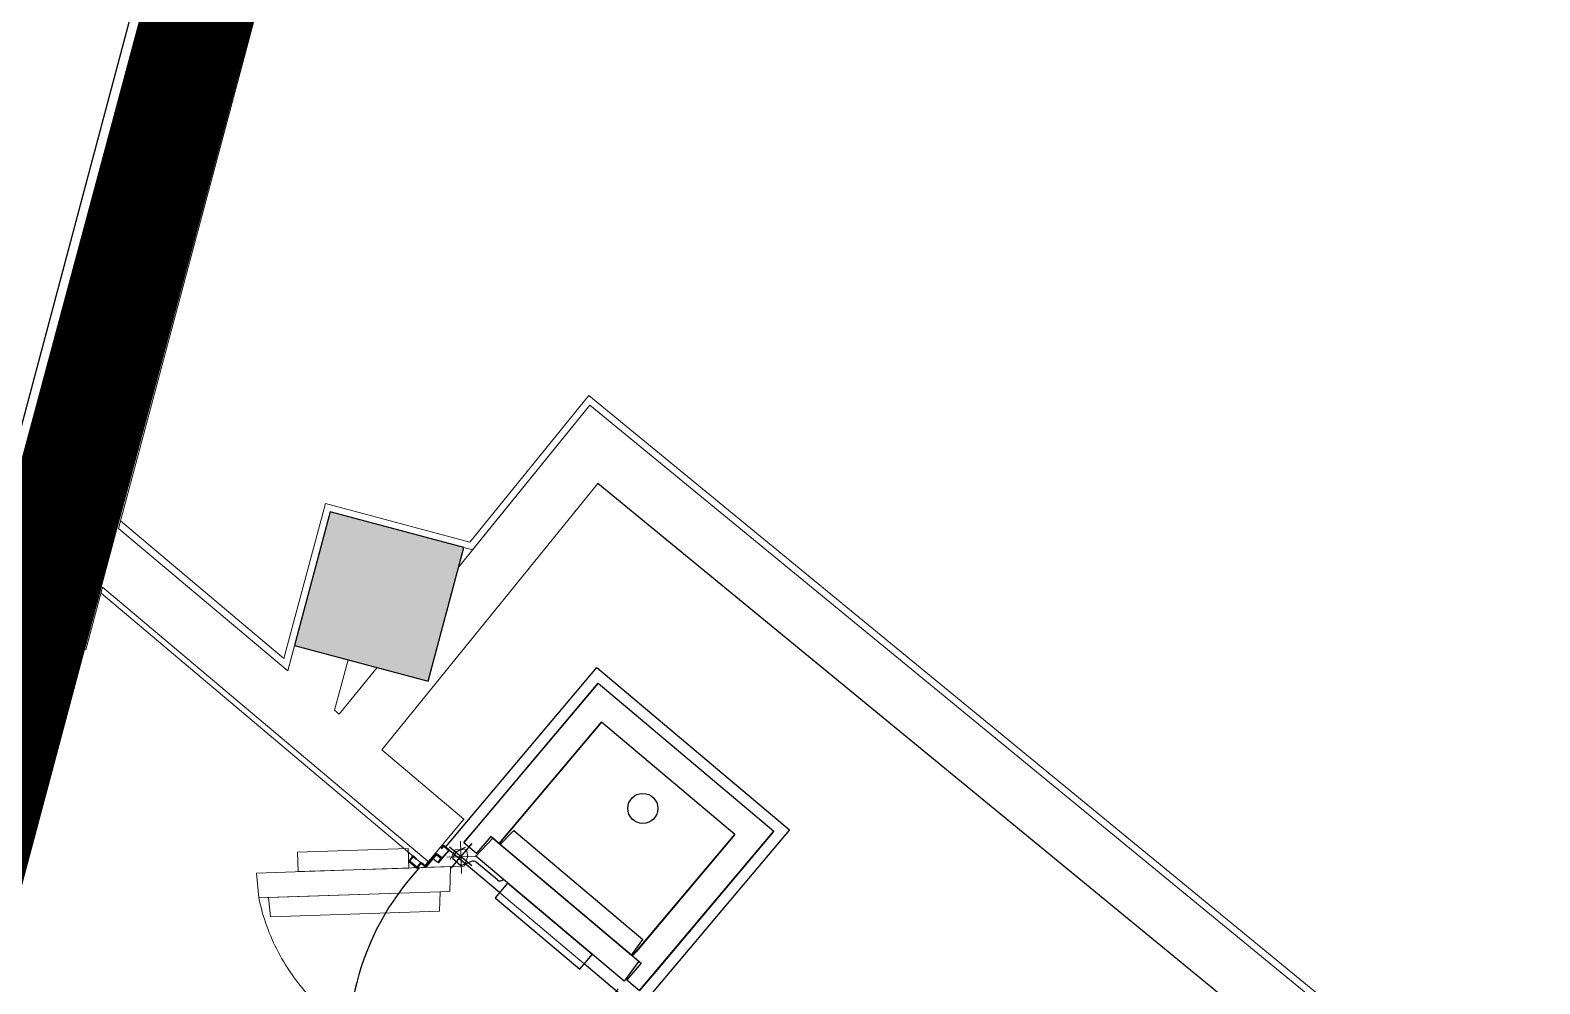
# Model space of a CAD drawing. Header units: centimetres. Extents: x 139057 to 200038, y 34824 to 80516.
# Drawn here: x 166347 to 166893, y 63705 to 64050 of the extents above; entities that cross this region are included whole.
import ezdxf

# ---------------------------------------------------------------- set-up
doc = ezdxf.new("R2010")
doc.units = ezdxf.units.CM
doc.header["$LTSCALE"] = 100
for name, pattern in [('Alpina-Viabilita-mm$0$NASCOSTAX2', [0.75, 0.5, -0.25]), ('tratto tratto', [10, 5, -5]), ('TRATTO-PUNTO', [1, 0.5, -0.25, 0, -0.25])]:
    doc.linetypes.add(name, pattern=pattern)
doc.layers.get('0').update_dxf_attribs({"lineweight": 0})
doc.layers.add('410_STRUTTURE_001-AM_0', color=7, linetype='Continuous', lineweight=0)
doc.layers.add('430_TAVOLATI_001-AM_0', color=3, linetype='Continuous', lineweight=0)
for name, color, linetype in [('_s_09_Perimetro_proprietà', 40, 'Continuous'), ('A-SI-PORTONI TF', 1, 'Continuous'), ('CN_000_LINEE_PT_Serramenti', 7, 'Continuous'), ('CN_010_STRUTTURA_PT_Pilastri', 7, 'Continuous'), ('CN_050_MURI_PT_Finiture', 7, 'Continuous'), ('CN_050_MURI_PT_Muri REI', 7, 'Continuous')]:
    doc.layers.add(name, color=color, linetype=linetype)

# ---------------------------------------------------------------- blocks, each defined once
blk = doc.blocks.new('PORTONE 930')
at = {"ltscale": 150}
for p, q in [((14608, 235.2), (9660, 235.2)), ((9660, 153.2), (14608, 153.2)), ((14608, 108.2), (9670.1, 108.2)), ((9669.3, 26.2), (14608, 26.2))]:
    blk.add_line(p, q, dxfattribs=at)
at = {"ltscale": 10}
for p, q in [((9760.4, 6.2), (9760.4, 107.1)), ((9762.4, 5.2), (9762.4, 107.1)), ((9719.7, 2), (9719.7, 15.3)), ((9721.7, 17.3), (9752, 17.3)), ((9721.7, 3), (9721.7, 14.3)), ((9721.7, 0), (9799.2, 0)), ((9721.7, 0), (9797.7, 0)), ((9722.7, 15.3), (9752, 15.3)), ((9722.7, 2), (9799.2, 2)), ((9730, 3.2), (9730, 5.2)), ((9760.4, 3.2), (9730, 3.2)), ((9759.4, 5.2), (9732.4, 5.2)), ((9752, 15.3), (9752, 17.3)), ((9799.2, 0), (9799.2, 2))]:
    blk.add_line(p, q, dxfattribs=at)
for p, q in [((9733, 46.1), (9733, 27.3)), ((9733.8, 46.3), (9733.8, 27.1))]:
    blk.add_line(p, q)
for points in [[(9730, 15.3), (9752, 15.3), (9752, 12.3), (9730, 12.3)], [(9730, 5.2), (9752, 5.2), (9752, 8.2), (9730, 8.2)]]:
    blk.add_lwpolyline(points, close=True, dxfattribs=at)
for centre, radius, start, end in [((9721.7, 15.3), 2, 90, 180), ((9721.7, 2), 2, 180, 270), ((9722.7, 14.3), 1, 90, 180), ((9722.7, 3), 1, 180, 270), ((9759.4, 6.2), 1, 270, 0), ((9760.4, 5.2), 2, 270, 0)]:
    blk.add_arc(centre, radius, start, end, dxfattribs=at)
blk.add_arc((9734, 27.3), 1, 180, 270)

msp = doc.modelspace()

# ---------------------------------------------------------------- hatches: boundary and pattern name
at = {"layer": '410_STRUTTURE_001-AM_0'}
msp.add_hatch(color=256, dxfattribs=at).paths.add_polyline_path([(166491.33, 63814.45), (166443.03, 63827.34), (166455.92, 63875.65), (166504.23, 63862.76)])
at = {"layer": '430_TAVOLATI_001-AM_0'}
msp.add_hatch(color=256, dxfattribs=at).paths.add_polyline_path([(166552.69, 63885.89), (166799.28, 63683.5), (166799.42, 63683.52), (166552.67, 63886.03)], flags=0)

# ---------------------------------------------------------------- linework, layer by layer
at = {"layer": '410_STRUTTURE_001-AM_0', "elevation": 0}
msp.add_lwpolyline([(166491.33, 63814.45), (166443.03, 63827.34), (166455.92, 63875.65), (166504.23, 63862.76)], close=True, dxfattribs=at)
at = {"layer": '430_TAVOLATI_001-AM_0'}
for p, q in [((166549.46, 63917.77, 0), (166506.44, 63864.76, 0)), ((166830.99, 63686.71, 0), (166549.46, 63917.77, 0)), ((166549.82, 63914.25, 0), (166502.36, 63855.76, 0)), ((166507.36, 63861.92, 0), (166549.82, 63914.25, 0)), ((166827.48, 63686.36, 0), (166549.82, 63914.25, 0)), ((166474.52, 63789.56, 0), (166552.69, 63885.89, 0)), ((166799.42, 63683.52, 0), (166552.67, 63886.03, 0)), ((166552.69, 63885.89, 0), (166799.28, 63683.5, 0)), ((166454.15, 63878.72, 0), (166439.16, 63822.58, 0)), ((166506.44, 63864.76, 0), (166454.15, 63878.72, 0)), ((166439.16, 63822.58, 0), (166380, 63872.36, 0)), ((166440.56, 63818.13, 0), (166455.92, 63875.66, 0)), ((166455.92, 63875.66, 0), (166507.36, 63861.92, 0)), ((166373.03, 63846.24, 0), (166490.06, 63747.69, 0)), ((166491.35, 63749.22, 0), (166373.59, 63848.38, 0)), ((166443.02, 63827.35, 0), (166440.56, 63818.14, 0)), ((166457.46, 63803.9, 0), (166462.34, 63822.19, 0)), ((166472.84, 63819.39, 0), (166459.15, 63802.51, 0)), ((166457.47, 63803.92, 0), (166459.15, 63802.51, 0)), ((166474.52, 63789.56, 0), (166504.23, 63764.53, 0)), ((166491.39, 63749.28, 0), (166504.27, 63764.58, 0))]:
    msp.add_line(p, q, dxfattribs=at)
at = {"layer": '430_TAVOLATI_001-AM_0', "elevation": 0}
for points in [[(166491.35, 63749.22), (166373.6, 63848.38), (166367.56, 63825.75), (166348.24, 63830.91), (166448.84, 64207.72), (166468.16, 64202.56)], [(166463, 64183.24), (166379.29, 63869.7), (166440.56, 63818.13)]]:
    msp.add_lwpolyline(points, dxfattribs=at)
at = {"layer": '_s_09_Perimetro_proprietà', "linetype": 'TRATTO-PUNTO', "ltscale": 200, "const_width": 40, "elevation": 0}
msp.add_lwpolyline([(168624.72, 60358.72, 0.068096), (168214.27, 60852.36), (166917.22, 62042.95), (166960.55, 62090.45), (166109.49, 62867.7), (166094.64, 62881.11), (166348.08, 63831.77), (166448.84, 64207.72), (166719.36, 64135.49), (166745.52, 64233.46), (167815.54, 63947.77), (167539.53, 62913.99), (167900.2, 62620.14), (168123.2, 62492.76), (168591.71, 62367.67), (168546.55, 62198.55), (168986.15, 62081.18), (169319.33, 63329.05)], format="xyb", dxfattribs=at)
at = {"layer": 'CN_000_LINEE_PT_Serramenti', "linetype": 'Continuous'}
for p, q in [((166497.62, 63754.43, 0), (166552.32, 63819.36, 0)), ((166552.32, 63819.36, 0), (166621.99, 63760.66, 0)), ((166552.8, 63813.72, 0), (166504.22, 63756.06, 0)), ((166509.37, 63762.18, 0), (166552.8, 63813.72, 0)), ((166552.8, 63813.72, 0), (166616.35, 63760.18, 0)), ((166554, 63799.63, 0), (166517.02, 63755.73, 0)), ((166518.31, 63757.26, 0), (166554, 63799.63, 0)), ((166602.26, 63758.97, 0), (166554, 63799.63, 0)), ((166504.22, 63756.06, 0), (166509.37, 63762.18, 0)), ((166504.22, 63756.06, 0), (166508.81, 63752.19, 0)), ((166508.54, 63751.1, 0), (166514.73, 63757.67, 0)), ((166513.96, 63758.31, 0), (166508.81, 63752.19, 0)), ((166517.02, 63755.73, 0), (166513.96, 63758.31, 0)), ((166514.73, 63757.67, 0), (166567.57, 63713.14, 0)), ((166517.02, 63755.73, 0), (166518.31, 63757.26, 0)), ((166517.4, 63755.41, 0), (166522.3, 63760.44, 0)), ((166522.3, 63760.44, 0), (166569.02, 63721.07, 0)), ((166565.28, 63715.08, 0), (166602.26, 63758.97, 0)), ((166602.26, 63758.97, 0), (166566.57, 63716.61, 0)), ((166621.99, 63760.66, 0), (166567.29, 63695.73, 0)), ((166567.77, 63702.52, 0), (166616.35, 63760.18, 0)), ((166616.35, 63760.18, 0), (166572.92, 63708.63, 0)), ((166517.16, 63737.97, 0), (166497.62, 63754.43, 0)), ((166499, 63754.56, 0), (166507.12, 63747.72, 0)), ((166499.66, 63746.76, 0), (166507.2, 63755.72, 0)), ((166501.34, 63752.59, 0), (166500.09, 63750.38, 0)), ((166504.72, 63754.33, 0), (166501.34, 63752.59, 0)), ((166562.16, 63705.94, 0), (166508.54, 63751.1, 0)), ((166517.02, 63755.73, 0), (166564.89, 63715.4, 0)), ((166517.4, 63755.41, 0), (166517.02, 63755.73, 0)), ((166564.89, 63715.4, 0), (166517.4, 63755.41, 0)), ((166500.09, 63750.38, 0), (166503.15, 63747.8, 0)), ((166503.15, 63747.8, 0), (166506.86, 63749.22, 0)), ((166516.37, 63742.55, 0), (166508.86, 63748.88, 0)), ((166520.05, 63741.41, 0), (166515.54, 63736.05, 0)), ((166550.65, 63715.64, 0), (166520.05, 63741.41, 0)), ((166515.54, 63736.05, 0), (166546.14, 63710.28, 0)), ((166564.89, 63715.4, 0), (166569.02, 63721.07, 0)), ((166546.14, 63710.28, 0), (166550.65, 63715.64, 0)), ((166567.57, 63713.14, 0), (166562.16, 63705.94, 0)), ((166568.34, 63712.5, 0), (166563.18, 63706.38, 0)), ((166566.57, 63716.61, 0), (166565.28, 63715.08, 0)), ((166565.28, 63715.08, 0), (166568.34, 63712.5, 0)), ((166567.29, 63695.73, 0), (166547.75, 63712.19, 0)), ((166572.92, 63708.63, 0), (166567.77, 63702.52, 0)), ((166563.18, 63706.38, 0), (166567.77, 63702.52, 0))]:
    msp.add_line(p, q, dxfattribs=at)
at = {"layer": 'CN_000_LINEE_PT_Serramenti', "color": 252, "linetype": 'tratto tratto', "lineweight": 18}
for p, q in [((166503.05, 63756.54, 0), (166503.43, 63744.84, 0)), ((166444.09, 63752.55, 0), (166484.07, 63753.87, 0)), ((166444.33, 63745.55, 0), (166444.09, 63752.55, 0)), ((166484.07, 63753.87, 0), (166484.3, 63746.87, 0)), ((166508.75, 63751.18, 0), (166498.13, 63750.83, 0)), ((166501.15, 63753.43, 0), (166499.34, 63749.9, 0)), ((166505.14, 63753.56, 0), (166501.15, 63753.43, 0)), ((166504.34, 63747.53, 0), (166505.69, 63751.08, 0)), ((166505.69, 63751.08, 0), (166505.14, 63753.56, 0)), ((166429.28, 63745.06, 0), (166499.35, 63747.37, 0)), ((166484.3, 63746.87, 0), (166444.33, 63745.55, 0)), ((166486.35, 63746.94, 0), (166504.34, 63747.53, 0)), ((166499.35, 63747.37, 0), (166499.14, 63738.36, 0)), ((166430.08, 63736.08, 0), (166429.28, 63745.06, 0)), ((166499.14, 63738.36, 0), (166430.08, 63736.08, 0)), ((166433.08, 63736.18, 0), (166495.64, 63738.24, 0)), ((166434.31, 63729.22, 0), (166433.58, 63736.2, 0)), ((166495.64, 63738.24, 0), (166495.37, 63731.23, 0)), ((166547.75, 63712.19, 0), (166517.16, 63737.97, 0)), ((166495.37, 63731.23, 0), (166434.31, 63729.22, 0))]:
    msp.add_line(p, q, dxfattribs=at)
at = {"layer": 'CN_000_LINEE_PT_Serramenti', "linetype": 'Continuous'}
msp.add_circle((166568.97, 63768.42, 0), 5.44, dxfattribs=at)
for centre, radius, start, end in [((166507.57, 63747.35, 0), 2, 49.8864, 110.854), ((166517.34, 63743.7, 0), 1.5, 229.8864, 319.8864)]:
    msp.add_arc(centre, radius, start, end, dxfattribs=at)
at = {"layer": 'CN_000_LINEE_PT_Serramenti', "color": 252, "linetype": 'tratto tratto', "lineweight": 18}
msp.add_arc((166503.06, 63751.14, 0), 74.52, 191.6589, 319.8864, dxfattribs=at)
at = {"layer": 'CN_000_LINEE_PT_Serramenti', "linetype": 'Continuous'}
for p in [(166508.54, 63751.1, 0), (166508.81, 63752.19, 0), (166520.05, 63741.41, 0)]:
    msp.add_point(p, dxfattribs=at)
at = {"layer": 'CN_010_STRUTTURA_PT_Pilastri', "linetype": 'Continuous', "elevation": 0, "flags": 128}
msp.add_lwpolyline([(166455.92, 63875.66), (166443.02, 63827.35), (166491.33, 63814.45), (166504.22, 63862.76)], close=True, dxfattribs=at)
at = {"layer": 'CN_050_MURI_PT_Finiture', "color": 86, "linetype": 'Continuous', "lineweight": 18}
msp.add_line((166504.3, 63764.62, 0), (166504.24, 63764.54, 0), dxfattribs=at)
at = {"layer": 'CN_050_MURI_PT_Muri REI', "linetype": 'Continuous'}
for p, q in [((166485.73, 63751.11, 0), (166484.44, 63749.58, 0)), ((166484.7, 63749.49, 0), (166485.86, 63750.87, 0)), ((166485.23, 63750.52, 0), (166485.58, 63750.55, 0)), ((166485.28, 63750.58, 0), (166485.64, 63750.61, 0)), ((166485.38, 63750.69, 0), (166485.73, 63750.72, 0)), ((166485.43, 63750.75, 0), (166485.78, 63750.78, 0)), ((166485.52, 63750.86, 0), (166485.88, 63750.89, 0)), ((166485.57, 63750.92, 0), (166486.27, 63750.98, 0)), ((166485.67, 63751.03, 0), (166486.16, 63751.07, 0)), ((166485.72, 63751.09, 0), (166486.1, 63751.12, 0)), ((166485.97, 63750.9, 0), (166486.33, 63750.93, 0)), ((166486, 63750.88, 0), (166486.84, 63750.17, 0)), ((166486.08, 63751.14, 0), (166487, 63750.36, 0)), ((166486.09, 63750.8, 0), (166486.44, 63750.83, 0)), ((166486.15, 63750.75, 0), (166486.5, 63750.78, 0)), ((166486.26, 63750.66, 0), (166486.61, 63750.69, 0)), ((166486.32, 63750.61, 0), (166486.67, 63750.64, 0)), ((166486.43, 63750.51, 0), (166486.78, 63750.55, 0)), ((166494.22, 63751.87, 0), (166490.54, 63747.51, 0)), ((166490.67, 63747.27, 0), (166494.34, 63751.63, 0)), ((166493.11, 63750.55, 0), (166493.46, 63750.58, 0)), ((166493.16, 63750.61, 0), (166493.51, 63750.64, 0)), ((166493.25, 63750.72, 0), (166493.6, 63750.75, 0)), ((166493.3, 63750.79, 0), (166493.66, 63750.82, 0)), ((166493.4, 63750.9, 0), (166493.75, 63750.93, 0)), ((166493.45, 63750.96, 0), (166493.8, 63750.99, 0)), ((166493.54, 63751.07, 0), (166493.89, 63751.1, 0)), ((166493.59, 63751.13, 0), (166493.94, 63751.16, 0)), ((166493.69, 63751.24, 0), (166494.04, 63751.27, 0)), ((166493.74, 63751.3, 0), (166494.09, 63751.33, 0)), ((166493.83, 63751.41, 0), (166494.18, 63751.44, 0)), ((166493.88, 63751.47, 0), (166494.23, 63751.5, 0)), ((166493.98, 63751.58, 0), (166494.33, 63751.61, 0)), ((166494.03, 63751.64, 0), (166494.79, 63751.71, 0)), ((166494.12, 63751.75, 0), (166494.68, 63751.8, 0)), ((166494.17, 63751.82, 0), (166494.62, 63751.85, 0)), ((166494.29, 63751.93, 0), (166494.48, 63751.95, 0)), ((166494.48, 63751.64, 0), (166495.86, 63750.48, 0)), ((166494.5, 63751.63, 0), (166494.85, 63751.66, 0)), ((166496.1, 63750.61, 0), (166494.57, 63751.9, 0)), ((166494.61, 63751.53, 0), (166494.96, 63751.57, 0)), ((166494.67, 63751.48, 0), (166495.03, 63751.51, 0)), ((166494.78, 63751.39, 0), (166495.14, 63751.42, 0)), ((166494.84, 63751.34, 0), (166495.2, 63751.37, 0)), ((166494.96, 63751.25, 0), (166495.31, 63751.28, 0)), ((166495.02, 63751.19, 0), (166495.37, 63751.22, 0)), ((166495.13, 63751.1, 0), (166495.48, 63751.13, 0)), ((166495.15, 63748.86, 0), (166498.75, 63753.14, 0)), ((166495.19, 63751.05, 0), (166495.54, 63751.08, 0)), ((166495.3, 63750.96, 0), (166495.65, 63750.99, 0)), ((166495.31, 63749.05, 0), (166498.75, 63753.14, 0)), ((166495.31, 63749.05, 0), (166497.89, 63752.11, 0)), ((166495.36, 63750.91, 0), (166495.71, 63750.94, 0)), ((166495.47, 63750.81, 0), (166495.82, 63750.84, 0)), ((166495.53, 63750.76, 0), (166495.88, 63750.79, 0)), ((166495.64, 63750.67, 0), (166495.99, 63750.7, 0)), ((166495.7, 63750.62, 0), (166496.06, 63750.65, 0)), ((166495.81, 63750.52, 0), (166496.15, 63750.55, 0)), ((166496.05, 63754.05, 0), (166496.73, 63754.85, 0)), ((166496.05, 63754.05, 0), (166496.26, 63754.07, 0)), ((166496.05, 63754.05, 0), (166496.17, 63753.95, 0)), ((166496.11, 63754, 0), (166496.21, 63754.01, 0)), ((166498.64, 63753.24, 0), (166496.13, 63750.26, 0)), ((166496.14, 63754.16, 0), (166496.36, 63754.18, 0)), ((166496.84, 63754.76, 0), (166496.17, 63753.95, 0)), ((166496.2, 63754.22, 0), (166496.41, 63754.24, 0)), ((166496.29, 63754.33, 0), (166496.5, 63754.35, 0)), ((166496.34, 63754.39, 0), (166496.55, 63754.41, 0)), ((166496.34, 63750.51, 0), (166496.55, 63750.53, 0)), ((166496.39, 63750.57, 0), (166496.6, 63750.59, 0)), ((166496.43, 63754.5, 0), (166496.64, 63754.52, 0)), ((166496.48, 63754.56, 0), (166496.7, 63754.58, 0)), ((166496.49, 63750.68, 0), (166496.7, 63750.7, 0)), ((166496.54, 63750.74, 0), (166496.75, 63750.76, 0)), ((166496.58, 63754.67, 0), (166496.79, 63754.69, 0)), ((166496.63, 63754.74, 0), (166496.84, 63754.75, 0)), ((166496.63, 63750.85, 0), (166496.84, 63750.87, 0)), ((166496.68, 63750.92, 0), (166496.89, 63750.93, 0)), ((166496.72, 63754.85, 0), (166497.16, 63754.88, 0)), ((166496.77, 63751.03, 0), (166496.99, 63751.04, 0)), ((166496.79, 63754.91, 0), (166497.08, 63754.93, 0)), ((166496.83, 63751.09, 0), (166497.04, 63751.11, 0)), ((166496.92, 63751.2, 0), (166497.13, 63751.22, 0)), ((166496.97, 63751.26, 0), (166497.18, 63751.28, 0)), ((166497.05, 63754.77, 0), (166498.62, 63753.45, 0)), ((166497.06, 63754.77, 0), (166497.27, 63754.79, 0)), ((166497.06, 63751.37, 0), (166497.28, 63751.39, 0)), ((166497.12, 63754.72, 0), (166497.33, 63754.74, 0)), ((166497.12, 63751.43, 0), (166497.33, 63751.45, 0)), ((166498.72, 63753.57, 0), (166497.15, 63754.89, 0)), ((166497.21, 63751.54, 0), (166497.42, 63751.56, 0)), ((166497.23, 63754.63, 0), (166497.44, 63754.65, 0)), ((166497.26, 63751.6, 0), (166497.47, 63751.62, 0)), ((166497.29, 63754.58, 0), (166497.5, 63754.59, 0)), ((166497.35, 63751.71, 0), (166497.56, 63751.73, 0)), ((166497.4, 63754.48, 0), (166497.61, 63754.5, 0)), ((166497.4, 63751.77, 0), (166497.62, 63751.79, 0)), ((166497.46, 63754.43, 0), (166497.67, 63754.45, 0)), ((166497.5, 63751.89, 0), (166497.71, 63751.9, 0)), ((166497.55, 63751.95, 0), (166497.76, 63751.96, 0)), ((166497.57, 63754.34, 0), (166497.78, 63754.36, 0)), ((166497.63, 63754.29, 0), (166497.84, 63754.3, 0)), ((166497.64, 63752.06, 0), (166497.85, 63752.08, 0)), ((166497.69, 63752.12, 0), (166497.9, 63752.14, 0)), ((166497.74, 63754.19, 0), (166497.95, 63754.21, 0)), ((166497.79, 63752.23, 0), (166498, 63752.25, 0)), ((166497.8, 63754.14, 0), (166498.01, 63754.16, 0)), ((166497.84, 63752.29, 0), (166498.05, 63752.31, 0)), ((166497.91, 63754.05, 0), (166498.13, 63754.07, 0)), ((166497.93, 63752.4, 0), (166498.14, 63752.42, 0)), ((166497.97, 63754, 0), (166498.19, 63754.02, 0)), ((166497.98, 63752.46, 0), (166498.19, 63752.48, 0)), ((166498.08, 63752.57, 0), (166498.29, 63752.59, 0)), ((166498.09, 63753.9, 0), (166498.3, 63753.92, 0)), ((166498.13, 63752.63, 0), (166498.34, 63752.65, 0)), ((166498.15, 63753.85, 0), (166498.36, 63753.87, 0)), ((166498.22, 63752.74, 0), (166498.43, 63752.76, 0)), ((166498.26, 63753.76, 0), (166498.47, 63753.78, 0)), ((166498.27, 63752.8, 0), (166498.48, 63752.82, 0)), ((166498.32, 63753.71, 0), (166498.53, 63753.73, 0)), ((166498.37, 63752.92, 0), (166498.58, 63752.93, 0)), ((166498.42, 63752.98, 0), (166498.63, 63752.99, 0)), ((166498.43, 63753.61, 0), (166498.64, 63753.63, 0)), ((166498.49, 63753.56, 0), (166498.7, 63753.58, 0)), ((166498.51, 63753.09, 0), (166498.72, 63753.11, 0)), ((166498.56, 63753.15, 0), (166498.77, 63753.17, 0)), ((166498.6, 63753.47, 0), (166498.79, 63753.49, 0)), ((166498.65, 63753.42, 0), (166498.81, 63753.43, 0)), ((166498.65, 63753.26, 0), (166498.82, 63753.27, 0)), ((166498.67, 63753.32, 0), (166498.82, 63753.33, 0)), ((166484.38, 63749.38, 0), (166484.67, 63749.41, 0)), ((166484.39, 63749.49, 0), (166484.72, 63749.51, 0)), ((166484.4, 63749.33, 0), (166484.7, 63749.35, 0)), ((166484.42, 63749.55, 0), (166484.77, 63749.58, 0)), ((166484.46, 63749.23, 0), (166484.82, 63749.26, 0)), ((166484.47, 63749.22, 0), (166487.15, 63746.97, 0)), ((166484.51, 63749.66, 0), (166484.86, 63749.69, 0)), ((166484.52, 63749.18, 0), (166484.88, 63749.21, 0)), ((166484.56, 63749.72, 0), (166484.91, 63749.75, 0)), ((166484.63, 63749.09, 0), (166484.99, 63749.12, 0)), ((166484.65, 63749.83, 0), (166485.01, 63749.86, 0)), ((166484.7, 63749.89, 0), (166485.06, 63749.92, 0)), ((166484.7, 63749.04, 0), (166485.05, 63749.07, 0)), ((166487.23, 63747.22, 0), (166484.71, 63749.35, 0)), ((166484.8, 63750, 0), (166485.15, 63750.03, 0)), ((166484.81, 63748.94, 0), (166485.16, 63748.97, 0)), ((166484.85, 63750.06, 0), (166485.2, 63750.09, 0)), ((166484.87, 63748.89, 0), (166485.22, 63748.92, 0)), ((166484.94, 63750.17, 0), (166485.29, 63750.2, 0)), ((166484.98, 63748.8, 0), (166485.33, 63748.83, 0)), ((166484.99, 63750.23, 0), (166485.35, 63750.26, 0)), ((166485.04, 63748.75, 0), (166485.39, 63748.78, 0)), ((166485.09, 63750.34, 0), (166485.44, 63750.37, 0)), ((166485.14, 63750.4, 0), (166485.49, 63750.43, 0)), ((166485.15, 63748.65, 0), (166485.5, 63748.68, 0)), ((166485.21, 63748.6, 0), (166485.56, 63748.63, 0)), ((166485.32, 63748.51, 0), (166485.67, 63748.54, 0)), ((166485.38, 63748.46, 0), (166485.73, 63748.49, 0)), ((166485.49, 63748.36, 0), (166485.85, 63748.39, 0)), ((166485.55, 63748.31, 0), (166485.91, 63748.34, 0)), ((166485.66, 63748.22, 0), (166486.02, 63748.25, 0)), ((166485.73, 63748.17, 0), (166486.08, 63748.2, 0)), ((166485.84, 63748.07, 0), (166486.19, 63748.1, 0)), ((166485.9, 63748.02, 0), (166486.25, 63748.05, 0)), ((166486.01, 63747.93, 0), (166486.36, 63747.96, 0)), ((166486.07, 63747.88, 0), (166486.42, 63747.91, 0)), ((166486.18, 63747.78, 0), (166486.53, 63747.81, 0)), ((166486.24, 63747.73, 0), (166486.59, 63747.76, 0)), ((166486.35, 63747.64, 0), (166486.7, 63747.67, 0)), ((166486.41, 63747.59, 0), (166486.76, 63747.62, 0)), ((166486.49, 63750.46, 0), (166486.84, 63750.49, 0)), ((166486.52, 63747.5, 0), (166486.88, 63747.53, 0)), ((166486.58, 63747.44, 0), (166486.94, 63747.47, 0)), ((166486.6, 63750.37, 0), (166486.96, 63750.4, 0)), ((166486.66, 63750.32, 0), (166486.99, 63750.35, 0)), ((166486.7, 63747.35, 0), (166487.05, 63747.38, 0)), ((166486.76, 63747.3, 0), (166487.11, 63747.33, 0)), ((166486.77, 63750.23, 0), (166486.89, 63750.24, 0)), ((166487, 63750.36, 0), (166486.84, 63750.17, 0)), ((166486.84, 63750.17, 0), (166486.84, 63750.17, 0)), ((166486.87, 63747.21, 0), (166487.22, 63747.24, 0)), ((166486.93, 63747.16, 0), (166487.69, 63747.22, 0)), ((166487.04, 63747.06, 0), (166487.59, 63747.11, 0)), ((166487.1, 63747.01, 0), (166487.54, 63747.05, 0)), ((166487.24, 63746.92, 0), (166487.42, 63746.93, 0)), ((166488.6, 63748.69, 0), (166487.37, 63747.24, 0)), ((166487.39, 63747.25, 0), (166487.74, 63747.28, 0)), ((166487.48, 63747.36, 0), (166487.83, 63747.39, 0)), ((166487.5, 63747, 0), (166488.72, 63748.45, 0)), ((166487.53, 63747.42, 0), (166487.88, 63747.45, 0)), ((166487.62, 63747.53, 0), (166487.98, 63747.56, 0)), ((166487.67, 63747.59, 0), (166488.03, 63747.62, 0)), ((166487.77, 63747.71, 0), (166488.12, 63747.74, 0)), ((166487.82, 63747.77, 0), (166488.17, 63747.8, 0)), ((166487.91, 63747.88, 0), (166488.26, 63747.91, 0)), ((166487.96, 63747.94, 0), (166488.32, 63747.97, 0)), ((166488.06, 63748.05, 0), (166488.41, 63748.08, 0)), ((166488.11, 63748.11, 0), (166488.46, 63748.14, 0)), ((166488.2, 63748.22, 0), (166488.55, 63748.25, 0)), ((166488.25, 63748.28, 0), (166488.61, 63748.31, 0)), ((166488.35, 63748.39, 0), (166488.7, 63748.42, 0)), ((166488.4, 63748.45, 0), (166488.78, 63748.49, 0)), ((166488.49, 63748.56, 0), (166489.08, 63748.61, 0)), ((166488.54, 63748.62, 0), (166489.02, 63748.67, 0)), ((166488.65, 63748.74, 0), (166488.89, 63748.76, 0)), ((166488.81, 63748.49, 0), (166489.19, 63748.52, 0)), ((166488.87, 63748.46, 0), (166489.94, 63747.56, 0)), ((166488.87, 63748.46, 0), (166490.32, 63747.24, 0)), ((166488.9, 63748.44, 0), (166489.25, 63748.47, 0)), ((166490.4, 63747.5, 0), (166488.95, 63748.72, 0)), ((166488.95, 63748.72, 0), (166490.1, 63747.75, 0)), ((166489.01, 63748.35, 0), (166489.36, 63748.38, 0)), ((166489.07, 63748.29, 0), (166489.42, 63748.32, 0)), ((166489.18, 63748.2, 0), (166489.53, 63748.23, 0)), ((166489.24, 63748.15, 0), (166489.59, 63748.18, 0)), ((166489.35, 63748.06, 0), (166489.7, 63748.09, 0)), ((166489.41, 63748.01, 0), (166489.76, 63748.04, 0)), ((166489.52, 63747.91, 0), (166489.87, 63747.94, 0)), ((166489.58, 63747.86, 0), (166489.94, 63747.89, 0)), ((166489.69, 63747.77, 0), (166490.05, 63747.8, 0)), ((166489.75, 63747.72, 0), (166490.09, 63747.74, 0)), ((166489.87, 63747.62, 0), (166490, 63747.63, 0)), ((166489.93, 63747.57, 0), (166489.94, 63747.57, 0)), ((166489.94, 63747.56, 0), (166490.1, 63747.75, 0)), ((166489.94, 63747.57, 0), (166490.28, 63747.6, 0)), ((166490, 63747.63, 0), (166490.22, 63747.65, 0)), ((166490.04, 63747.48, 0), (166490.39, 63747.51, 0)), ((166490.09, 63747.74, 0), (166490.11, 63747.75, 0)), ((166491.39, 63749.28, 0), (166490.1, 63747.75, 0)), ((166490.1, 63747.43, 0), (166490.86, 63747.49, 0)), ((166490.21, 63747.33, 0), (166490.76, 63747.38, 0)), ((166490.27, 63747.28, 0), (166490.71, 63747.32, 0)), ((166490.41, 63747.19, 0), (166490.59, 63747.21, 0)), ((166490.56, 63747.52, 0), (166490.91, 63747.55, 0)), ((166490.65, 63747.63, 0), (166491, 63747.66, 0)), ((166490.7, 63747.69, 0), (166491.05, 63747.72, 0)), ((166490.79, 63747.81, 0), (166491.15, 63747.84, 0)), ((166490.84, 63747.87, 0), (166491.2, 63747.9, 0)), ((166490.94, 63747.98, 0), (166491.29, 63748.01, 0)), ((166490.99, 63748.04, 0), (166491.34, 63748.07, 0)), ((166491.08, 63748.15, 0), (166491.44, 63748.18, 0)), ((166491.13, 63748.21, 0), (166491.49, 63748.24, 0)), ((166491.18, 63747.88, 0), (166493.11, 63750.17, 0)), ((166491.23, 63748.32, 0), (166491.58, 63748.35, 0)), ((166491.28, 63748.38, 0), (166491.63, 63748.41, 0)), ((166491.37, 63748.49, 0), (166491.72, 63748.52, 0)), ((166491.42, 63748.55, 0), (166491.78, 63748.58, 0)), ((166491.52, 63748.66, 0), (166491.87, 63748.69, 0)), ((166491.57, 63748.72, 0), (166491.92, 63748.75, 0)), ((166491.66, 63748.84, 0), (166492.01, 63748.87, 0)), ((166491.71, 63748.9, 0), (166492.06, 63748.93, 0)), ((166491.81, 63749.01, 0), (166492.16, 63749.04, 0)), ((166491.86, 63749.07, 0), (166492.21, 63749.1, 0)), ((166491.95, 63749.18, 0), (166492.3, 63749.21, 0)), ((166492, 63749.24, 0), (166492.35, 63749.27, 0)), ((166492.1, 63749.35, 0), (166492.45, 63749.38, 0)), ((166492.15, 63749.41, 0), (166492.5, 63749.44, 0)), ((166492.24, 63749.52, 0), (166492.59, 63749.55, 0)), ((166492.29, 63749.58, 0), (166492.64, 63749.61, 0)), ((166492.38, 63749.69, 0), (166492.74, 63749.72, 0)), ((166492.44, 63749.75, 0), (166492.79, 63749.79, 0)), ((166492.53, 63749.87, 0), (166492.88, 63749.9, 0)), ((166492.58, 63749.93, 0), (166492.93, 63749.96, 0)), ((166492.67, 63750.04, 0), (166493.03, 63750.07, 0)), ((166492.72, 63750.1, 0), (166493.08, 63750.13, 0)), ((166492.82, 63750.21, 0), (166493.17, 63750.24, 0)), ((166492.87, 63750.27, 0), (166493.22, 63750.3, 0)), ((166492.96, 63750.38, 0), (166493.32, 63750.41, 0)), ((166493.01, 63750.44, 0), (166493.37, 63750.47, 0)), ((166494.51, 63749.13, 0), (166493.38, 63750.09, 0)), ((166495.87, 63750.34, 0), (166494.84, 63749.12, 0)), ((166494.84, 63749.12, 0), (166495.03, 63748.96, 0)), ((166494.85, 63749.11, 0), (166495.4, 63749.16, 0)), ((166494.88, 63749.17, 0), (166495.45, 63749.22, 0)), ((166494.96, 63749.02, 0), (166495.3, 63749.04, 0)), ((166494.98, 63749.28, 0), (166495.54, 63749.33, 0)), ((166495.03, 63749.34, 0), (166495.59, 63749.39, 0)), ((166495.03, 63748.96, 0), (166495.25, 63748.98, 0)), ((166495.03, 63748.96, 0), (166495.15, 63748.86, 0)), ((166495.12, 63749.45, 0), (166495.68, 63749.5, 0)), ((166495.14, 63748.87, 0), (166495.16, 63748.87, 0)), ((166495.17, 63749.51, 0), (166495.74, 63749.56, 0)), ((166495.27, 63749.62, 0), (166495.83, 63749.67, 0)), ((166495.32, 63749.68, 0), (166495.88, 63749.73, 0)), ((166495.41, 63749.79, 0), (166495.97, 63749.84, 0)), ((166495.46, 63749.85, 0), (166496.02, 63749.9, 0)), ((166495.55, 63749.97, 0), (166496.12, 63750.01, 0)), ((166495.61, 63750.03, 0), (166496.17, 63750.08, 0)), ((166495.7, 63750.14, 0), (166496.26, 63750.19, 0)), ((166495.75, 63750.2, 0), (166496.31, 63750.25, 0)), ((166495.84, 63750.31, 0), (166496.17, 63750.34, 0)), ((166495.87, 63750.47, 0), (166496.17, 63750.5, 0)), ((166495.89, 63750.37, 0), (166496.19, 63750.4, 0)), ((166496.2, 63750.34, 0), (166496.41, 63750.36, 0)), ((166496.25, 63750.4, 0), (166496.46, 63750.42, 0))]:
    msp.add_line(p, q, dxfattribs=at)
for centre, radius, start, end in [((166485.92, 63750.94, 0), 0.25, 49.8997, 139.8997), ((166485.93, 63750.8, 0), 0.1, 49.8997, 139.8997), ((166494.41, 63751.71, 0), 0.25, 49.8997, 139.8997), ((166494.42, 63751.57, 0), 0.1, 49.8997, 139.8997), ((166495.94, 63750.42, 0), 0.25, 319.8997, 49.8997), ((166496.96, 63754.66, 0), 0.3, 49.8997, 139.8997), ((166496.96, 63754.66, 0), 0.15, 49.8997, 139.8997), ((166498.53, 63753.34, 0), 0.15, 319.8997, 49.8997), ((166498.53, 63753.34, 0), 0.3, 319.8997, 49.8997), ((166557.83, 63681.98, 0), 95.26, 137.2586, 251.0147), ((166484.63, 63749.41, 0), 0.25, 139.8997, 229.8997), ((166484.77, 63749.43, 0), 0.1, 139.8997, 229.8997), ((166487.31, 63747.16, 0), 0.25, 229.8997, 319.8997), ((166487.3, 63747.3, 0), 0.1, 229.8997, 319.8997), ((166488.79, 63748.53, 0), 0.25, 49.8997, 139.8997), ((166488.8, 63748.39, 0), 0.1, 49.8997, 139.8997), ((166490.48, 63747.43, 0), 0.25, 229.8997, 319.8997), ((166490.47, 63747.57, 0), 0.1, 229.8997, 319.8997), ((166493.54, 63750.28, 0), 0.25, 139.8997, 229.8997), ((166494.68, 63749.32, 0), 0.25, 229.8997, 319.8997), ((166495.8, 63750.41, 0), 0.1, 319.8997, 49.8997)]:
    msp.add_arc(centre, radius, start, end, dxfattribs=at)
for p in [(166485.57, 63750.91, 0), (166486.27, 63750.97, 0), (166494.25, 63751.52, 0), (166498.72, 63753.57, 0), (166498.75, 63753.14, 0), (166484.44, 63749.58, 0), (166484.66, 63749.06, 0), (166490.1, 63747.75, 0), (166493.88, 63749.53, 0), (166495.15, 63748.86, 0)]:
    msp.add_point(p, dxfattribs=at)
at = {"layer": 'CN_050_MURI_PT_Muri REI', "linetype": 'Alpina-Viabilita-mm$0$NASCOSTAX2'}
msp.add_point((166487.92, 63746.72, 0), dxfattribs=at)

# ---------------------------------------------------------------- block references
at = {"layer": 'A-SI-PORTONI TF', "ltscale": 50, "xscale": 0.1, "yscale": 0.1, "zscale": 0.1, "rotation": 75.05100000011247}
msp.add_blockref('PORTONE 930', (166099.05, 62897.61, 0), dxfattribs=at)

doc.saveas('drawing.dxf')
